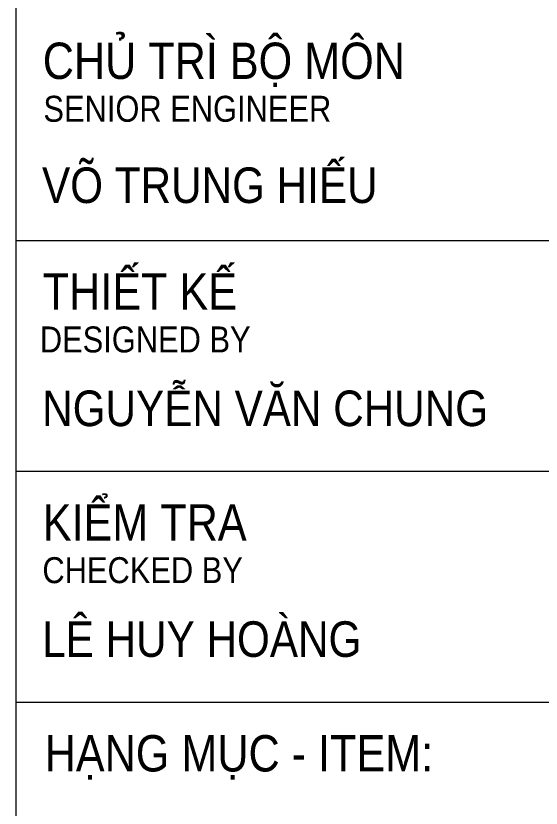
# Model space of a CAD drawing. Header units: inches. Extents: x -3538 to 66114, y -2541134 to 4288.
# Drawn here: x 31829 to 34486, y -49267 to -45257 of the extents above; entities that cross this region are included whole.
import ezdxf
from ezdxf.enums import TextEntityAlignment as Align

# ---------------------------------------------------------------- set-up
doc = ezdxf.new("R2010")
doc.units = ezdxf.units.IN
doc.header["$MEASUREMENT"] = 0
for name, color, linetype, lineweight in [('KHUNGTEN', 7, 'Continuous', 20), ('Xref khung ten  A3 TKCS$0$A-KY HIEU', 34, 'Continuous', 20), ('Xref khung ten  A3 TKCS$0$A-TEXT', 9, 'Continuous', 18)]:
    doc.layers.add(name, color=color, linetype=linetype, lineweight=lineweight)
doc.styles.add('Xref khung ten  A3 TKCS$0$ARIAL', font='arial.ttf')

# ---------------------------------------------------------------- blocks, each defined once
blk = doc.blocks.new('Xref khung ten  A3 TKCS')
at = {"layer": 'Xref khung ten  A3 TKCS$0$A-KY HIEU', "color": 0}
for p, q in [((-57376.705, -13646.66), (-57376.705, -13933.853)), ((-57376.705, -13857.93), (-57315.382, -13857.93)), ((-57376.705, -13869.611), (-57315.382, -13869.611)), ((-57376.705, -13881.291), (-57315.382, -13881.291))]:
    blk.add_line(p, q, dxfattribs=at)
at = {"layer": 'Xref khung ten  A3 TKCS$0$A-TEXT', "style": 'Xref khung ten  A3 TKCS$0$ARIAL', "width": 0.85}
for s, height, p in [('CHỦ TRÌ BỘ MÔN', 1.83967, (-57375.343, -13849.754)), ('VÕ TRUNG HIẾU', 1.8, (-57375.381, -13856.033)), ('THIẾT KẾ', 1.8397, (-57375.343, -13861.434)), ('NGUYỄN VĂN CHUNG', 1.8, (-57375.373, -13867.325)), ('KIỂM TRA', 1.8397, (-57375.343, -13873.115)), ('LÊ HUY HOÀNG', 1.8, (-57375.373, -13879.005))]:
    blk.add_text(s, height=height, dxfattribs=at).set_placement(p)
for s, height, p in [('SENIOR ENGINEER', 1.31405, (-57375.31, -13851.263)), ('DESIGNED BY', 1.31405, (-57375.491, -13862.938)), ('CHECKED BY', 1.3141, (-57375.361, -13874.616)), ('HẠNG MỤC - ITEM:', 1.83967, (-57375.247, -13883.886))]:
    blk.add_text(s, height=height, dxfattribs=at).set_placement(p, align=Align.MIDDLE_LEFT)

msp = doc.modelspace()

# ---------------------------------------------------------------- block references
at = {"layer": 'KHUNGTEN', "xscale": 100, "yscale": 100, "zscale": 100}
msp.add_blockref('Xref khung ten  A3 TKCS', (5769499, 1339399.3), dxfattribs=at)

doc.saveas('drawing.dxf')
